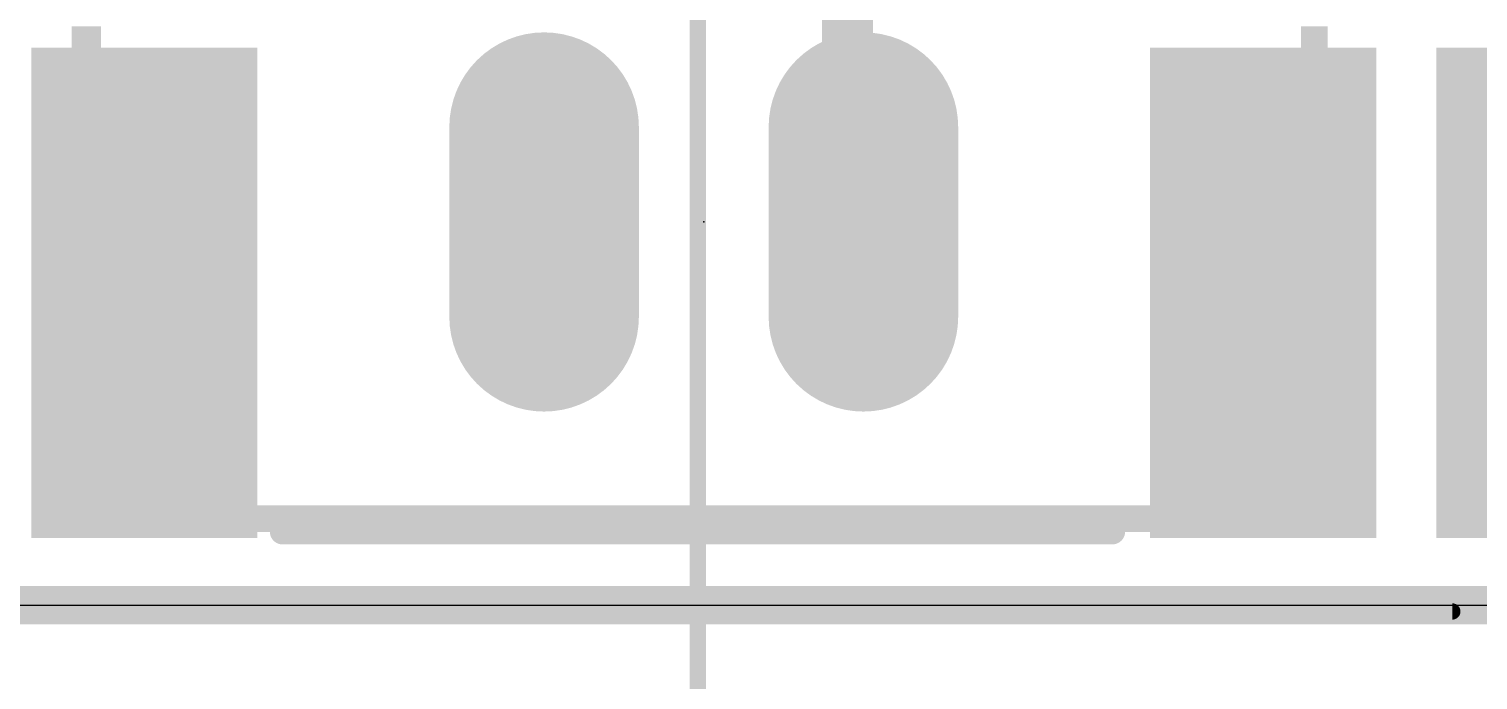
# Model space of a CAD drawing. Extents: x -8 to 72.9, y -20.5 to 38.
# Drawn here: x 7.08 to 18.6, y -0.6 to 4.58 of the extents above; entities that cross this region are included whole.
import ezdxf

# ---------------------------------------------------------------- set-up
doc = ezdxf.new("R2010")
doc.units = 0
for name, color, linetype in [('1', 12, 'CONTINUOUS'), ('16', 132, 'CONTINUOUS'), ('17', 110, 'CONTINUOUS'), ('20', 4, 'CONTINUOUS'), ('203', 40, 'CONTINUOUS'), ('21', 40, 'CONTINUOUS'), ('23', 53, 'CONTINUOUS'), ('47', 253, 'CONTINUOUS')]:
    doc.layers.add(name, color=color, linetype=linetype)

# ---------------------------------------------------------------- blocks, each defined once
blk = doc.blocks.new('RECT')
blk.add_solid([(-0.5, -0.5), (0.5, -0.5), (-0.5, 0.5), (0.5, 0.5)])
blk = doc.blocks.new('LONGP100')
at = {"const_width": 1}
blk.add_lwpolyline([(-0.5, 0), (0.5, 0)], dxfattribs=at)
at = {"const_width": 0.5}
for points in [[(-0.5, 0.25, 1), (-0.5, -0.25)], [(0.5, -0.25, 1), (0.5, 0.25)]]:
    blk.add_lwpolyline(points, format="xyb", dxfattribs=at)

msp = doc.modelspace()

# ---------------------------------------------------------------- linework, layer by layer
at = {"layer": '16'}
for points, const_width in [([(13.589, 3.048), (13.589, 6.35)], 0.4064), ([(13.716, 3.048), (13.589, 3.048)], 0.4064), ([(0, 0), (64.516, 0)], 0.3048)]:
    msp.add_lwpolyline(points, dxfattribs=dict(at, const_width=const_width))
at = {"layer": '16', "const_width": 0.2032}
for points in [[(13.589, 3.1496, 1), (13.589, 2.9464)], [(13.716, 2.9464, 1), (13.716, 3.1496)], [(13.4874, 3.048, 1), (13.6906, 3.048)]]:
    msp.add_lwpolyline(points, format="xyb", dxfattribs=at)
at = {"layer": '20'}
msp.add_line((3, 0), (62, 0), dxfattribs=at)
at = {"layer": '21', "const_width": 0.2032}
msp.add_lwpolyline([(15.696, 0.585), (9.096, 0.585)], dxfattribs=at)
at = {"layer": '21', "const_width": 0.1016}
for points in [[(9.096, 0.6358, 1), (9.096, 0.5342)], [(15.696, 0.5342, 1), (15.696, 0.6358)]]:
    msp.add_lwpolyline(points, format="xyb", dxfattribs=at)
at = {"layer": '23'}
msp.add_point((12.446, 3.048), dxfattribs=at)
at = {"layer": '47', "const_width": 0.13}
for points in [[(12.4, 7), (12.4, -5.95)], [(18.4, -0.05), (-7.55, -0.05)]]:
    msp.add_lwpolyline(points, dxfattribs=at)
at = {"layer": '47', "const_width": 0.065}
msp.add_lwpolyline([(18.4, -0.0825, 1), (18.4, -0.0175)], format="xyb", dxfattribs=at)

# ---------------------------------------------------------------- block references
at = {"layer": '1', "xscale": 3.9, "yscale": 1.8, "rotation": 270}
for p in [(7.996, 2.485), (16.896, 2.485), (19.172, 2.485)]:
    msp.add_blockref('RECT', p, dxfattribs=at)
at = {"layer": '17', "xscale": 1.508, "yscale": 1.508, "rotation": 270}
for p in [(11.176, 3.048), (11.176, 3.048), (13.716, 3.048), (13.716, 3.048)]:
    msp.add_blockref('LONGP100', p, dxfattribs=at)
at = {"layer": '203', "yscale": 0.0212}
for p, xscale in [((7.535, 4.593), 0.2328), ((7.535, 4.5718), 0.2328), ((7.535, 4.5507), 0.2328), ((7.535, 4.5295), 0.2328), ((7.535, 4.5083), 0.2328), ((7.535, 4.4872), 0.2328), ((17.3031, 4.593), 0.2117), ((17.3031, 4.5718), 0.2117), ((17.3031, 4.5507), 0.2117), ((17.3031, 4.5295), 0.2117), ((17.3031, 4.5083), 0.2117), ((17.3031, 4.4872), 0.2117), ((7.535, 4.466), 0.2328), ((7.535, 4.4448), 0.2328), ((7.535, 4.4237), 0.2328), ((7.535, 4.4025), 0.2328), ((7.535, 4.3813), 0.2328), ((17.3031, 4.466), 0.2117), ((17.3031, 4.4448), 0.2117), ((17.3031, 4.4237), 0.2117), ((17.3031, 4.4025), 0.2117), ((17.3031, 4.3813), 0.2117), ((7.535, 4.3602), 0.2328), ((7.535, 4.339), 0.2328), ((7.535, 4.3178), 0.2328), ((7.535, 4.2967), 0.2328), ((7.535, 4.2755), 0.2328), ((7.535, 4.2543), 0.2328), ((17.3031, 4.3602), 0.2117), ((17.3031, 4.339), 0.2117), ((17.3031, 4.3178), 0.2117), ((17.3031, 4.2967), 0.2117), ((17.3031, 4.2755), 0.2117), ((17.3031, 4.2543), 0.2117), ((7.535, 4.2332), 0.2328), ((7.535, 4.212), 0.2328), ((7.535, 4.1908), 0.2328), ((7.535, 4.1697), 0.2328), ((7.535, 4.1485), 0.2328), ((17.3031, 4.2332), 0.2117), ((17.3031, 4.212), 0.2117), ((17.3031, 4.1908), 0.2117), ((17.3031, 4.1697), 0.2117), ((17.3031, 4.1485), 0.2117), ((7.535, 4.1273), 0.2328), ((7.535, 4.1062), 0.2328), ((7.535, 4.085), 0.2328), ((7.535, 4.0638), 0.2328), ((7.535, 4.0427), 0.2328), ((17.3031, 4.1273), 0.2117), ((17.3031, 4.1062), 0.2117), ((17.3031, 4.085), 0.2117), ((17.3031, 4.0638), 0.2117), ((17.3031, 4.0427), 0.2117), ((7.535, 4.0215), 0.2328), ((7.535, 4.0003), 0.2328), ((7.535, 3.9792), 0.2328), ((7.535, 3.958), 0.2328), ((7.535, 3.9368), 0.2328), ((7.535, 3.9157), 0.2328), ((17.3031, 4.0215), 0.2117), ((17.3031, 4.0003), 0.2117), ((17.3031, 3.9792), 0.2117), ((17.3031, 3.958), 0.2117), ((17.3031, 3.9368), 0.2117), ((17.3031, 3.9157), 0.2117), ((7.535, 3.8945), 0.2328), ((7.535, 3.8733), 0.2328), ((7.535, 3.8522), 0.2328), ((7.535, 3.831), 0.2328), ((7.535, 3.8098), 0.2328), ((17.3031, 3.8945), 0.2117), ((17.3031, 3.8733), 0.2117), ((17.3031, 3.8522), 0.2117), ((17.3031, 3.831), 0.2117), ((17.3031, 3.8098), 0.2117), ((7.535, 3.7887), 0.2328), ((7.535, 3.7675), 0.2328), ((7.535, 3.7464), 0.2328), ((7.535, 3.7252), 0.2328), ((7.535, 3.704), 0.2328), ((7.535, 3.6829), 0.2328), ((17.3031, 3.7887), 0.2117), ((17.3031, 3.7675), 0.2117), ((17.3031, 3.7464), 0.2117), ((17.3031, 3.7252), 0.2117), ((17.3031, 3.704), 0.2117), ((17.3031, 3.6829), 0.2117), ((7.535, 3.6617), 0.2328), ((7.535, 3.6405), 0.2328), ((7.535, 3.6194), 0.2328), ((7.535, 3.5982), 0.2328), ((7.535, 3.577), 0.2328), ((17.3031, 3.6617), 0.2117), ((17.3031, 3.6405), 0.2117), ((17.3031, 3.6194), 0.2117), ((17.3031, 3.5982), 0.2117), ((17.3031, 3.577), 0.2117), ((7.535, 3.5559), 0.2328), ((7.535, 3.5347), 0.2328), ((7.535, 3.5135), 0.2328), ((7.535, 3.4924), 0.2328), ((7.535, 3.4712), 0.2328), ((7.535, 3.45), 0.2328), ((17.3031, 3.5559), 0.2117), ((17.3031, 3.5347), 0.2117), ((17.3031, 3.5135), 0.2117), ((17.3031, 3.4924), 0.2117), ((17.3031, 3.4712), 0.2117), ((17.3031, 3.45), 0.2117), ((7.535, 3.4289), 0.2328), ((7.535, 3.4077), 0.2328), ((7.535, 3.3865), 0.2328), ((7.535, 3.3654), 0.2328), ((7.535, 3.3442), 0.2328), ((17.3031, 3.4289), 0.2117), ((17.3031, 3.4077), 0.2117), ((17.3031, 3.3865), 0.2117), ((17.3031, 3.3654), 0.2117), ((17.3031, 3.3442), 0.2117), ((7.535, 3.323), 0.2328), ((7.535, 3.3019), 0.2328), ((7.535, 3.2807), 0.2328), ((7.535, 3.2595), 0.2328), ((7.535, 3.2384), 0.2328), ((7.535, 3.2172), 0.2328), ((17.3031, 3.323), 0.2117), ((17.3031, 3.3019), 0.2117), ((17.3031, 3.2807), 0.2117), ((17.3031, 3.2595), 0.2117), ((17.3031, 3.2384), 0.2117), ((17.3031, 3.2172), 0.2117), ((7.535, 3.196), 0.2328), ((7.535, 3.1749), 0.2328), ((7.535, 3.1537), 0.2328), ((7.535, 3.1325), 0.2328), ((7.535, 3.1114), 0.2328), ((17.3031, 3.196), 0.2117), ((17.3031, 3.1749), 0.2117), ((17.3031, 3.1537), 0.2117), ((17.3031, 3.1325), 0.2117), ((17.3031, 3.1114), 0.2117), ((7.535, 3.0902), 0.2328), ((7.535, 3.069), 0.2328), ((7.535, 3.0479), 0.2328), ((7.535, 3.0267), 0.2328), ((7.535, 3.0055), 0.2328), ((17.3031, 3.0902), 0.2117), ((17.3031, 3.069), 0.2117), ((17.3031, 3.0479), 0.2117), ((17.3031, 3.0267), 0.2117), ((17.3031, 3.0055), 0.2117), ((7.535, 2.9844), 0.2328), ((7.535, 2.9632), 0.2328), ((7.535, 2.942), 0.2328), ((7.535, 2.9209), 0.2328), ((7.535, 2.8997), 0.2328), ((7.535, 2.8786), 0.2328), ((17.3031, 2.9844), 0.2117), ((17.3031, 2.9632), 0.2117), ((17.3031, 2.942), 0.2117), ((17.3031, 2.9209), 0.2117), ((17.3031, 2.8997), 0.2117), ((17.3031, 2.8786), 0.2117), ((7.535, 2.8574), 0.2328), ((7.535, 2.8362), 0.2328), ((7.535, 2.8151), 0.2328), ((7.535, 2.7939), 0.2328), ((7.535, 2.7727), 0.2328), ((17.3031, 2.8574), 0.2117), ((17.3031, 2.8362), 0.2117), ((17.3031, 2.8151), 0.2117), ((17.3031, 2.7939), 0.2117), ((17.3031, 2.7727), 0.2117), ((7.535, 2.7516), 0.2328), ((7.535, 2.7304), 0.2328), ((7.535, 2.7092), 0.2328), ((7.535, 2.6881), 0.2328), ((7.535, 2.6669), 0.2328), ((7.535, 2.6457), 0.2328), ((17.3031, 2.7516), 0.2117), ((17.3031, 2.7304), 0.2117), ((17.3031, 2.7092), 0.2117), ((17.3031, 2.6881), 0.2117), ((17.3031, 2.6669), 0.2117), ((17.3031, 2.6457), 0.2117), ((7.535, 2.6246), 0.2328), ((7.535, 2.6034), 0.2328), ((7.535, 2.5822), 0.2328), ((7.535, 2.5611), 0.2328), ((7.535, 2.5399), 0.2328), ((17.3031, 2.6246), 0.2117), ((17.3031, 2.6034), 0.2117), ((17.3031, 2.5822), 0.2117), ((17.3031, 2.5611), 0.2117), ((17.3031, 2.5399), 0.2117), ((7.535, 2.5187), 0.2328), ((7.535, 2.4976), 0.2328), ((7.535, 2.4764), 0.2328), ((7.535, 2.4552), 0.2328), ((7.535, 2.4341), 0.2328), ((7.535, 2.4129), 0.2328), ((17.3031, 2.5187), 0.2117), ((17.3031, 2.4976), 0.2117), ((17.3031, 2.4764), 0.2117), ((17.3031, 2.4552), 0.2117), ((17.3031, 2.4341), 0.2117), ((17.3031, 2.4129), 0.2117), ((7.535, 2.3917), 0.2328), ((7.535, 2.3706), 0.2328), ((7.535, 2.3494), 0.2328), ((7.535, 2.3282), 0.2328), ((7.535, 2.3071), 0.2328), ((17.3031, 2.3917), 0.2117), ((17.3031, 2.3706), 0.2117), ((17.3031, 2.3494), 0.2117), ((17.3031, 2.3282), 0.2117), ((17.3031, 2.3071), 0.2117), ((7.535, 2.2859), 0.2328), ((7.535, 2.2647), 0.2328), ((7.535, 2.2436), 0.2328), ((7.535, 2.2224), 0.2328), ((7.535, 2.2012), 0.2328), ((7.535, 2.1801), 0.2328), ((17.3031, 2.2859), 0.2117), ((17.3031, 2.2647), 0.2117), ((17.3031, 2.2436), 0.2117), ((17.3031, 2.2224), 0.2117), ((17.3031, 2.2012), 0.2117), ((17.3031, 2.1801), 0.2117), ((7.535, 2.1589), 0.2328), ((7.535, 2.1377), 0.2328), ((7.535, 2.1166), 0.2328), ((7.535, 2.0954), 0.2328), ((7.535, 2.0743), 0.2328), ((17.3031, 2.1589), 0.2117), ((17.3031, 2.1377), 0.2117), ((17.3031, 2.1166), 0.2117), ((17.3031, 2.0954), 0.2117), ((17.3031, 2.0743), 0.2117), ((7.535, 2.0531), 0.2328), ((7.535, 2.0319), 0.2328), ((7.535, 2.0108), 0.2328), ((7.535, 1.9896), 0.2328), ((7.535, 1.9684), 0.2328), ((17.3031, 2.0531), 0.2117), ((17.3031, 2.0319), 0.2117), ((17.3031, 2.0108), 0.2117), ((17.3031, 1.9896), 0.2117), ((17.3031, 1.9684), 0.2117), ((7.535, 1.9473), 0.2328), ((7.535, 1.9261), 0.2328), ((7.535, 1.9049), 0.2328), ((7.535, 1.8838), 0.2328), ((7.535, 1.8626), 0.2328), ((7.535, 1.8414), 0.2328), ((17.3031, 1.9473), 0.2117), ((17.3031, 1.9261), 0.2117), ((17.3031, 1.9049), 0.2117), ((17.3031, 1.8838), 0.2117), ((17.3031, 1.8626), 0.2117), ((17.3031, 1.8414), 0.2117), ((7.535, 1.8203), 0.2328), ((7.535, 1.7991), 0.2328), ((7.535, 1.7779), 0.2328), ((7.535, 1.7568), 0.2328), ((7.535, 1.7356), 0.2328), ((17.3031, 1.8203), 0.2117), ((17.3031, 1.7991), 0.2117), ((17.3031, 1.7779), 0.2117), ((17.3031, 1.7568), 0.2117), ((17.3031, 1.7356), 0.2117), ((7.535, 1.7144), 0.2328), ((7.535, 1.6933), 0.2328), ((7.535, 1.6721), 0.2328), ((7.535, 1.6509), 0.2328), ((7.535, 1.6298), 0.2328), ((7.535, 1.6086), 0.2328), ((17.3031, 1.7144), 0.2117), ((17.3031, 1.6933), 0.2117), ((17.3031, 1.6721), 0.2117), ((17.3031, 1.6509), 0.2117), ((17.3031, 1.6298), 0.2117), ((17.3031, 1.6086), 0.2117), ((7.535, 1.5874), 0.2328), ((7.535, 1.5663), 0.2328), ((7.535, 1.5451), 0.2328), ((7.535, 1.5239), 0.2328), ((7.535, 1.5028), 0.2328), ((17.3031, 1.5874), 0.2117), ((17.3031, 1.5663), 0.2117), ((17.3031, 1.5451), 0.2117), ((17.3031, 1.5239), 0.2117), ((17.3031, 1.5028), 0.2117), ((7.535, 1.4816), 0.2328), ((7.535, 1.4604), 0.2328), ((7.535, 1.4393), 0.2328), ((7.535, 1.4181), 0.2328), ((7.535, 1.3969), 0.2328), ((7.535, 1.3758), 0.2328), ((17.3031, 1.4816), 0.2117), ((17.3031, 1.4604), 0.2117), ((17.3031, 1.4393), 0.2117), ((17.3031, 1.4181), 0.2117), ((17.3031, 1.3969), 0.2117), ((17.3031, 1.3758), 0.2117), ((7.535, 1.3546), 0.2328), ((7.535, 1.3334), 0.2328), ((7.535, 1.3123), 0.2328), ((7.535, 1.2911), 0.2328), ((7.535, 1.2699), 0.2328), ((17.3031, 1.3546), 0.2117), ((17.3031, 1.3334), 0.2117), ((17.3031, 1.3123), 0.2117), ((17.3031, 1.2911), 0.2117), ((17.3031, 1.2699), 0.2117), ((7.535, 1.2488), 0.2328), ((7.535, 1.2276), 0.2328), ((7.535, 1.2065), 0.2328), ((7.535, 1.1853), 0.2328), ((7.535, 1.1641), 0.2328), ((7.535, 1.143), 0.2328), ((17.3031, 1.2488), 0.2117), ((17.3031, 1.2276), 0.2117), ((17.3031, 1.2065), 0.2117), ((17.3031, 1.1853), 0.2117), ((17.3031, 1.1641), 0.2117), ((17.3031, 1.143), 0.2117), ((7.535, 1.1218), 0.2328), ((7.535, 1.1006), 0.2328), ((7.535, 1.0795), 0.2328), ((7.535, 1.0583), 0.2328), ((7.535, 1.0371), 0.2328), ((17.3031, 1.1218), 0.2117), ((17.3031, 1.1006), 0.2117), ((17.3031, 1.0795), 0.2117), ((17.3031, 1.0583), 0.2117), ((17.3031, 1.0371), 0.2117), ((7.535, 1.016), 0.2328), ((7.535, 0.9948), 0.2328), ((7.535, 0.9736), 0.2328), ((7.535, 0.9525), 0.2328), ((7.535, 0.9313), 0.2328), ((17.2925, 0.9313), 0.2328), ((17.3031, 1.016), 0.2117), ((17.3031, 0.9948), 0.2117), ((17.3031, 0.9736), 0.2117), ((17.3031, 0.9525), 0.2117), ((7.5562, 0.9101), 0.2328), ((7.5562, 0.889), 0.2328), ((7.5668, 0.8678), 0.254), ((7.5774, 0.8466), 0.2752), ((7.5985, 0.8255), 0.2752), ((7.6303, 0.8043), 0.3387), ((17.2078, 0.8043), 0.3175), ((17.2396, 0.8255), 0.2963), ((17.2607, 0.8466), 0.254), ((17.2819, 0.889), 0.254), ((17.2819, 0.8678), 0.254), ((17.2925, 0.9101), 0.2328), ((12.4243, 0.7831), 9.8844), ((12.4138, 0.762), 9.8633), ((12.4243, 0.7408), 9.8421), ((12.4243, 0.7196), 9.7998), ((12.4243, 0.6985), 9.7574), ((12.4243, 0.6773), 9.7151), ((12.4243, 0.6561), 9.6728), ((12.4138, 0.635), 9.6093), ((12.4138, 0.6138), 9.5246), ((12.4243, 0.5926), 9.4188)]:
    msp.add_blockref('RECT', p, dxfattribs=dict(at, xscale=xscale))

doc.saveas('drawing.dxf')
